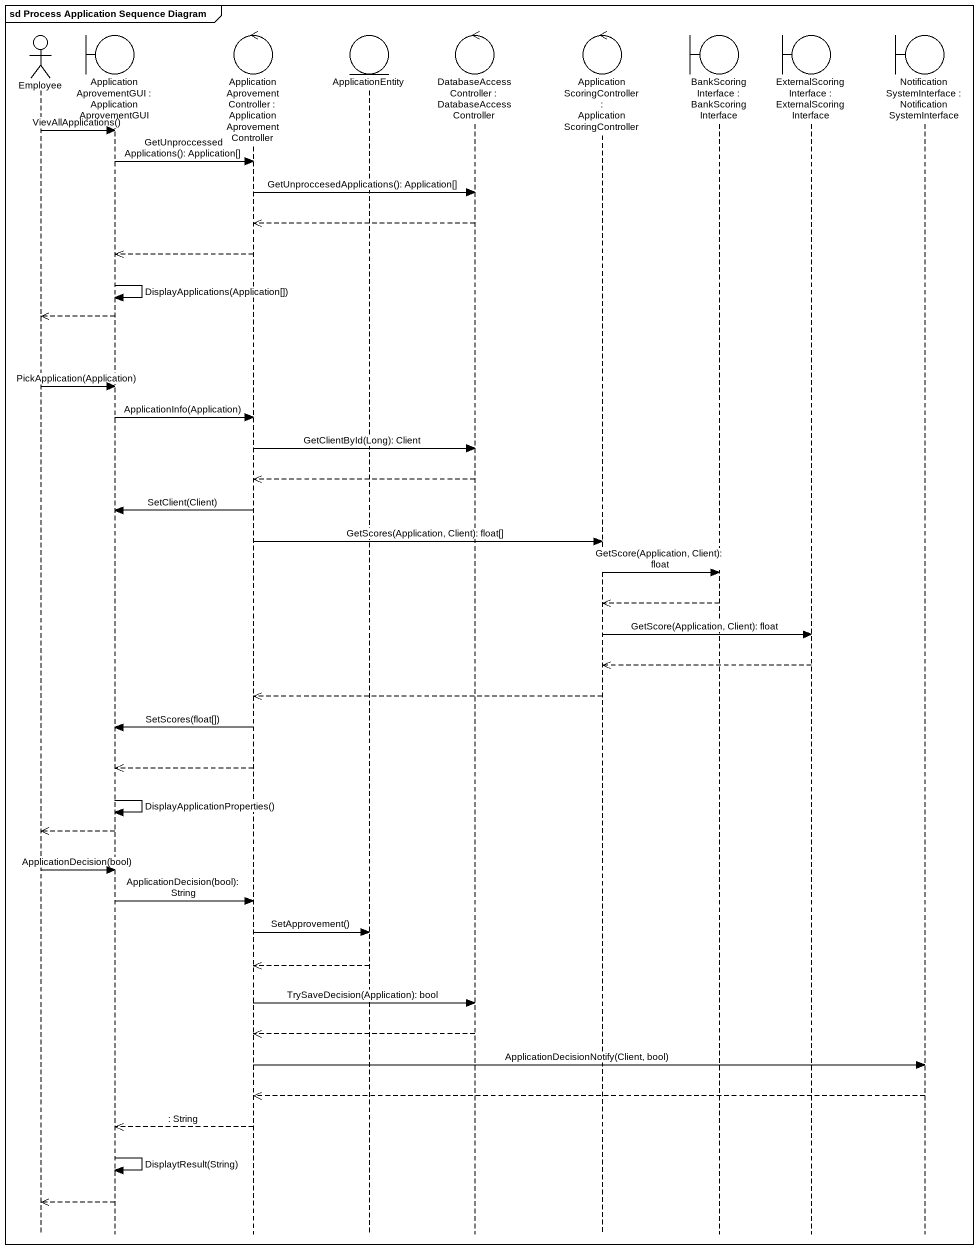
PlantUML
@startuml
mainframe sd Process Application Sequence Diagram
hide footbox
actor Employee
boundary "ApplicationAprovementGUI : ApplicationAprovementGUI" as ApplicationAprovementGUI
control "ApplicationAprovementController : ApplicationAprovementController" as ApplicationAprovementControl
entity ApplicationEntity
control "DatabaseAccessController : DatabaseAccessController" as DatabaseAccessController
control "ApplicationScoringController : ApplicationScoringController" as ApplicationScoringController
boundary "BankScoringInterface : BankScoringInterface" as BankScoringInterface
boundary "ExternalScoringInterface : ExternalScoringInterface" as ExternalScoringInterface
boundary "NotificationSystemInterface : NotificationSystemInterface" as NotificationSystemInterface

Employee -> ApplicationAprovementGUI : VievAllApplications()
ApplicationAprovementGUI -> ApplicationAprovementControl : GetUnproccessedApplications(): Application[]
ApplicationAprovementControl -> DatabaseAccessController : GetUnproccesedApplications(): Application[]
DatabaseAccessController -->> ApplicationAprovementControl
ApplicationAprovementControl -->> ApplicationAprovementGUI
ApplicationAprovementGUI -> ApplicationAprovementGUI : DisplayApplications(Application[])
ApplicationAprovementGUI -->> Employee
Employee -> ApplicationAprovementGUI : PickApplication(Application)
ApplicationAprovementGUI -> ApplicationAprovementControl : ApplicationInfo(Application)
ApplicationAprovementControl -> DatabaseAccessController : GetClientById(Long): Client
DatabaseAccessController -->> ApplicationAprovementControl
ApplicationAprovementControl -> ApplicationAprovementGUI : SetClient(Client)
ApplicationAprovementControl -> ApplicationScoringController : GetScores(Application, Client): float[]
ApplicationScoringController -> BankScoringInterface : GetScore(Application, Client): float
BankScoringInterface -->> ApplicationScoringController
ApplicationScoringController -> ExternalScoringInterface : GetScore(Application, Client): float
ExternalScoringInterface -->> ApplicationScoringController
ApplicationScoringController -->> ApplicationAprovementControl
ApplicationAprovementControl -> ApplicationAprovementGUI : SetScores(float[])
ApplicationAprovementControl -->> ApplicationAprovementGUI
ApplicationAprovementGUI -> ApplicationAprovementGUI : DisplayApplicationProperties()
ApplicationAprovementGUI -->> Employee
Employee -> ApplicationAprovementGUI : ApplicationDecision(bool)
ApplicationAprovementGUI -> ApplicationAprovementControl : ApplicationDecision(bool): String
ApplicationAprovementControl -> ApplicationEntity : SetApprovement()
ApplicationEntity -->> ApplicationAprovementControl
ApplicationAprovementControl -> DatabaseAccessController : TrySaveDecision(Application): bool
DatabaseAccessController -->> ApplicationAprovementControl
ApplicationAprovementControl -> NotificationSystemInterface : ApplicationDecisionNotify(Client, bool)
NotificationSystemInterface -->> ApplicationAprovementControl
ApplicationAprovementControl -->> ApplicationAprovementGUI : : String
ApplicationAprovementGUI -> ApplicationAprovementGUI : DisplaytResult(String)
ApplicationAprovementGUI -->> Employee
@enduml
